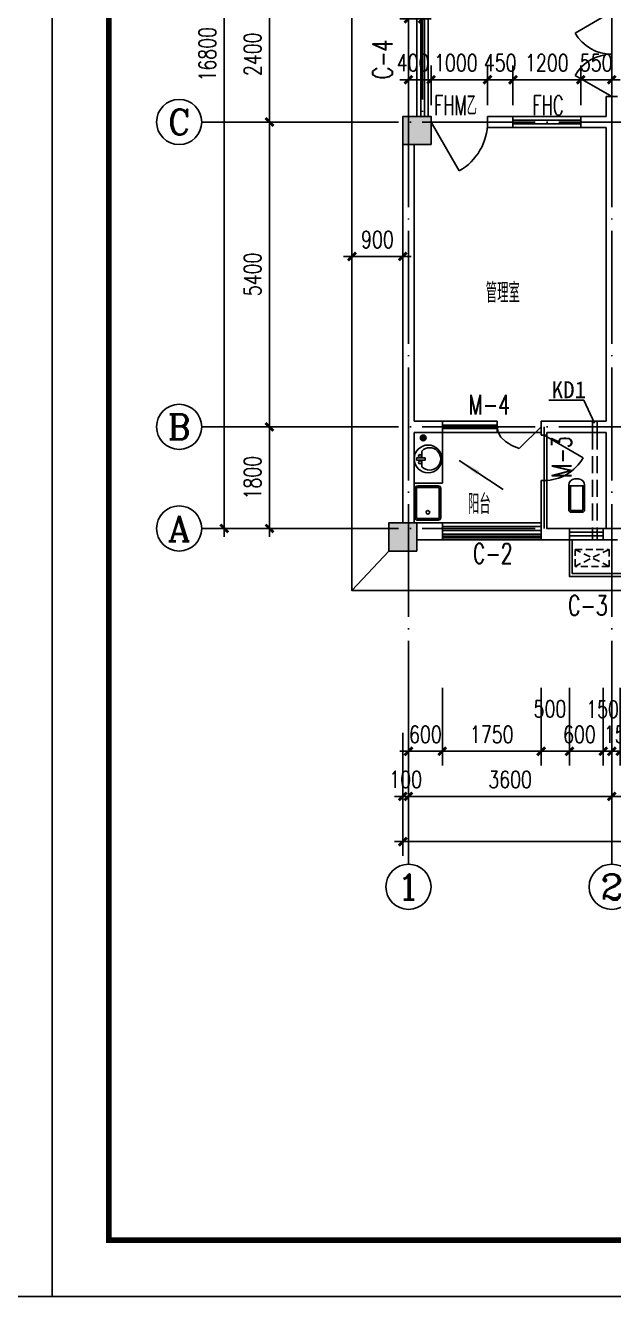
# Model space of a CAD drawing. Extents: x -105837 to 547563, y 466041 to 508041.
# Drawn here: x 12488 to 22902, y 466041 to 488558 of the extents above; entities that cross this region are included whole.
import ezdxf
from ezdxf.enums import TextEntityAlignment as Align

# ---------------------------------------------------------------- set-up
doc = ezdxf.new("R2010")
doc.units = 0
doc.header["$LTSCALE"] = 1000
doc.header["$MEASUREMENT"] = 0
for name, pattern in [('DASH', [0.35, 0.25, -0.1]), ('DOTE', [2.42, 2, -0.2, 0.02, -0.2]), ('HIDDEN2', [0.1875, 0.125, -0.0625])]:
    doc.linetypes.add(name, pattern=pattern)
doc.layers.get('0').update_dxf_attribs({"linetype": 'CONTINUOUS'})
doc.layers.get('DEFPOINTS').update_dxf_attribs({"linetype": 'CONTINUOUS'})
for name, color, linetype in [('2106', 2, 'CONTINUOUS'), ('AXIS', 3, 'CONTINUOUS'), ('AXIS_TEXT', 7, 'CONTINUOUS'), ('COLUMN', 4, 'CONTINUOUS'), ('DOTE', 1, 'DOTE'), ('K-空调', 33, 'CONTINUOUS'), ('PUB_DIM', 3, 'CONTINUOUS'), ('PUB_TITLE', 4, 'CONTINUOUS'), ('S详图索引', 7, 'CONTINUOUS'), ('t-填充', 8, 'CONTINUOUS'), ('WALL', 255, 'CONTINUOUS'), ('WINDOW', 4, 'CONTINUOUS'), ('WINDOW_TEXT', 7, 'CONTINUOUS'), ('洁具', 6, 'CONTINUOUS'), ('管井', 5, 'CONTINUOUS'), ('门窗名称', 7, 'CONTINUOUS')]:
    doc.layers.add(name, color=color, linetype=linetype)
doc.styles.add('_TCH_DIM', font='SIMPLEX', dxfattribs={"bigfont": 'GBCBIG'})
doc.styles.add('COMPLEX', font='COMPLEX.shx')
doc.styles.add('DIM_FONT', font='SIMPLEX.shx', dxfattribs={"width": 0.75})
doc.styles.add('SIMPLEX', font='SIMPLEX.SHX')
doc.styles.get("Standard").update_dxf_attribs({"font": 'txt.shx', "bigfont": 'hzdx.shx'})
doc.styles.add('国标仿宋', font='SIMPLEX.shx', dxfattribs={"width": 0.75, "bigfont": 'gbhzfs.shx'})
doc.styles.add('黑体', font='simhei.ttf', dxfattribs={"width": 0.7})
doc.dimstyles.new('DIMN', dxfattribs={"dimtxt": 300, "dimasz": 1, "dimexe": 250, "dimexo": 300, "dimgap": 150, "dimtad": 1, "dimdec": 0, "dimzin": 0, "dimdsep": 46, "dimtxsty": 'DIM_FONT', "dimblk": '_DIMX', "dimcen": 0.09, "dimclrt": 7, "dimadec": 0, "dimazin": 0, "dimtfac": 1, "dimtdec": 0, "dimtix": 1, "dimtmove": 2, "dimatfit": 3, "dimldrblk": '_DIMX', "dimfxl": 1, "dimtolj": 1, "dimtzin": 0, "dimarcsym": 0})
doc.dimstyles.new('DIMN$0', dxfattribs={"dimtxt": 300, "dimasz": 1, "dimexe": 250, "dimexo": 0, "dimgap": 150, "dimtad": 1, "dimdec": 0, "dimzin": 0, "dimdsep": 46, "dimtxsty": '_TCH_DIM', "dimblk": '_DIMX', "dimblk1": '_DIMX', "dimblk2": '_DIMX', "dimcen": 2.5, "dimclrt": 7, "dimadec": 0, "dimazin": 0, "dimtfac": 1, "dimtdec": 0, "dimtix": 1, "dimtmove": 2, "dimatfit": 3, "dimldrblk": '_DIMX', "dimfxl": 1, "dimtolj": 1, "dimtzin": 0, "dimarcsym": 0})

# ---------------------------------------------------------------- blocks, each defined once
blk = doc.blocks.new('_DIMX')
blk.add_line((-150, 0), (150, 0))
at = {"const_width": 50}
blk.add_lwpolyline([(-70, -70), (70, 70)], dxfattribs=at)
blk = doc.blocks.new('*D28')
at = {"layer": 'DEFPOINTS', "color": 0, "transparency": 16777216}
for p in [(19170, 476325), (66170, 476325), (19170, 474100)]:
    blk.add_point(p, dxfattribs=at)
at = {"layer": 'PUB_DIM', "color": 0, "lineweight": -2, "transparency": 16777216}
for p, q in [((19170, 476025), (19170, 473850)), ((66170, 476025), (66170, 473850)), ((66169, 474100), (19171, 474100))]:
    blk.add_line(p, q, dxfattribs=at)
at = {"layer": 'PUB_DIM', "color": 0, "lineweight": -2, "transparency": 16777216, "rotation": 180}
blk.add_blockref('_DIMX', (19170, 474100), dxfattribs=at)
at = {"layer": 'PUB_DIM', "color": 0, "lineweight": -2, "transparency": 16777216}
blk.add_blockref('_DIMX', (66170, 474100), dxfattribs=at)
at = {"layer": 'PUB_DIM', "color": 7, "transparency": 16777216, "insert": (42670, 474400), "char_height": 300, "attachment_point": 5, "style": 'DIM_FONT'}
blk.add_mtext('\\A1;47000', dxfattribs=at)
blk = doc.blocks.new('10')
at = {"layer": '2106', "color": 8}
for points in [[(215629, 287460), (215129, 287460), (215629, 286960), (215129, 286960)], [(215379, 280260), (214879, 280260), (215379, 279760), (214879, 279760)]]:
    blk.add_solid(points, dxfattribs=at)
at = {"layer": 'COLUMN'}
for points in [[(215629, 286960), (215129, 286960), (215129, 287460), (215629, 287460)], [(215379, 279760), (214879, 279760), (214879, 280260), (215379, 280260)]]:
    blk.add_lwpolyline(points, close=True, dxfattribs=at)
blk = doc.blocks.new('*D262')
at = {"layer": 'AXIS', "color": 0, "lineweight": -2, "transparency": 16777216}
for p, q in [((17776, 496447), (15759, 496447)), ((16009, 496446), (16009, 479648)), ((17776, 479647), (15759, 479647))]:
    blk.add_line(p, q, dxfattribs=at)
at = {"layer": 'DEFPOINTS', "color": 0, "transparency": 16777216}
for p in [(18076, 496447), (16009, 479647), (18076, 479647)]:
    blk.add_point(p, dxfattribs=at)
at = {"layer": 'AXIS', "color": 0, "lineweight": -2, "transparency": 16777216}
for p, rotation in [((16009, 496447), 90), ((16009, 479647), 270)]:
    blk.add_blockref('_DIMX', p, dxfattribs=dict(at, rotation=rotation))
at = {"layer": 'AXIS', "color": 7, "transparency": 16777216, "insert": (15709, 488047), "char_height": 300, "attachment_point": 5, "rotation": 90, "style": 'DIM_FONT'}
blk.add_mtext('\\A1;16800', dxfattribs=at)
blk = doc.blocks.new('*D263')
at = {"layer": 'AXIS', "color": 0, "lineweight": -2, "transparency": 16777216}
for p, q in [((17776, 486847), (16559, 486847)), ((16809, 486846), (16809, 481448)), ((17776, 481447), (16559, 481447))]:
    blk.add_line(p, q, dxfattribs=at)
at = {"layer": 'DEFPOINTS', "color": 0, "transparency": 16777216}
for p in [(18076, 486847), (16809, 481447), (18076, 481447)]:
    blk.add_point(p, dxfattribs=at)
at = {"layer": 'AXIS', "color": 0, "lineweight": -2, "transparency": 16777216}
for p, rotation in [((16809, 486847), 90), ((16809, 481447), 270)]:
    blk.add_blockref('_DIMX', p, dxfattribs=dict(at, rotation=rotation))
at = {"layer": 'AXIS', "color": 7, "transparency": 16777216, "insert": (16509, 484147), "char_height": 300, "attachment_point": 5, "rotation": 90, "style": 'DIM_FONT'}
blk.add_mtext('\\A1;5400', dxfattribs=at)
blk = doc.blocks.new('*D264')
at = {"layer": 'AXIS', "color": 0, "lineweight": -2, "transparency": 16777216}
for p, q in [((17776, 481447), (16559, 481447)), ((16809, 481446), (16809, 479648)), ((17776, 479647), (16559, 479647))]:
    blk.add_line(p, q, dxfattribs=at)
at = {"layer": 'DEFPOINTS', "color": 0, "transparency": 16777216}
for p in [(18076, 481447), (16809, 479647), (18076, 479647)]:
    blk.add_point(p, dxfattribs=at)
at = {"layer": 'AXIS', "color": 0, "lineweight": -2, "transparency": 16777216}
for p, rotation in [((16809, 481447), 90), ((16809, 479647), 270)]:
    blk.add_blockref('_DIMX', p, dxfattribs=dict(at, rotation=rotation))
at = {"layer": 'AXIS', "color": 7, "transparency": 16777216, "insert": (16509, 480547), "char_height": 300, "attachment_point": 5, "rotation": 90, "style": 'DIM_FONT'}
blk.add_mtext('\\A1;1800', dxfattribs=at)
blk = doc.blocks.new('*D265')
at = {"layer": 'AXIS', "color": 0, "lineweight": -2, "transparency": 16777216}
for p, q in [((17776, 489247), (16559, 489247)), ((16809, 489246), (16809, 486848)), ((17776, 486847), (16559, 486847))]:
    blk.add_line(p, q, dxfattribs=at)
at = {"layer": 'DEFPOINTS', "color": 0, "transparency": 16777216}
for p in [(18076, 489247), (16809, 486847), (18076, 486847)]:
    blk.add_point(p, dxfattribs=at)
at = {"layer": 'AXIS', "color": 0, "lineweight": -2, "transparency": 16777216}
for p, rotation in [((16809, 489247), 90), ((16809, 486847), 270)]:
    blk.add_blockref('_DIMX', p, dxfattribs=dict(at, rotation=rotation))
at = {"layer": 'AXIS', "color": 7, "transparency": 16777216, "insert": (16509, 488047), "char_height": 300, "attachment_point": 5, "rotation": 90, "style": 'DIM_FONT'}
blk.add_mtext('\\A1;2400', dxfattribs=at)
blk = doc.blocks.new('_axiso')
blk.add_circle((0, 0), 0.5)
at = {"layer": 'AXIS_TEXT', "style": 'COMPLEX', "width": 1.041667}
blk.add_attdef('A', text='', height=0.56, dxfattribs=at).set_placement((-0.25, -0.28), (0.25, -0.28), align=Align.FIT)
blk = doc.blocks.new('*D308')
at = {"layer": 'AXIS', "color": 0, "lineweight": -2, "transparency": 16777216}
for p, q in [((22870, 476025), (22870, 474650)), ((26470, 476025), (26470, 474650)), ((26469, 474900), (22871, 474900))]:
    blk.add_line(p, q, dxfattribs=at)
at = {"layer": 'DEFPOINTS', "color": 0, "transparency": 16777216}
for p in [(22870, 476325), (26470, 476325), (22870, 474900)]:
    blk.add_point(p, dxfattribs=at)
at = {"layer": 'AXIS', "color": 0, "lineweight": -2, "transparency": 16777216, "rotation": 180}
blk.add_blockref('_DIMX', (22870, 474900), dxfattribs=at)
at = {"layer": 'AXIS', "color": 0, "lineweight": -2, "transparency": 16777216}
blk.add_blockref('_DIMX', (26470, 474900), dxfattribs=at)
at = {"layer": 'AXIS', "color": 7, "transparency": 16777216, "insert": (24670, 475200), "char_height": 300, "attachment_point": 5, "style": 'DIM_FONT'}
blk.add_mtext('\\A1;3600', dxfattribs=at)
blk = doc.blocks.new('*D310')
at = {"layer": 'AXIS', "color": 0, "lineweight": -2, "transparency": 16777216}
for p, q in [((19870, 476825), (19870, 475450)), ((21620, 476825), (21620, 475450)), ((21619, 475700), (19871, 475700))]:
    blk.add_line(p, q, dxfattribs=at)
at = {"layer": 'DEFPOINTS', "color": 0, "transparency": 16777216}
for p in [(19870, 477125, 1273), (21620, 477125, 1273), (19870, 475700)]:
    blk.add_point(p, dxfattribs=at)
at = {"layer": 'AXIS', "color": 0, "lineweight": -2, "transparency": 16777216, "rotation": 180}
blk.add_blockref('_DIMX', (19870, 475700), dxfattribs=at)
at = {"layer": 'AXIS', "color": 0, "lineweight": -2, "transparency": 16777216}
blk.add_blockref('_DIMX', (21620, 475700), dxfattribs=at)
at = {"layer": 'AXIS', "color": 7, "transparency": 16777216, "insert": (20745, 476000), "char_height": 300, "attachment_point": 5, "style": 'DIM_FONT'}
blk.add_mtext('\\A1;1750', dxfattribs=at)
blk = doc.blocks.new('*D311')
at = {"layer": 'AXIS', "color": 0, "lineweight": -2, "transparency": 16777216}
for p, q in [((19270, 476025), (19270, 474650)), ((22870, 476025), (22870, 474650)), ((22869, 474900), (19271, 474900))]:
    blk.add_line(p, q, dxfattribs=at)
at = {"layer": 'DEFPOINTS', "color": 0, "transparency": 16777216}
for p in [(19270, 476325), (22870, 476325), (19270, 474900)]:
    blk.add_point(p, dxfattribs=at)
at = {"layer": 'AXIS', "color": 0, "lineweight": -2, "transparency": 16777216, "rotation": 180}
blk.add_blockref('_DIMX', (19270, 474900), dxfattribs=at)
at = {"layer": 'AXIS', "color": 0, "lineweight": -2, "transparency": 16777216}
blk.add_blockref('_DIMX', (22870, 474900), dxfattribs=at)
at = {"layer": 'AXIS', "color": 7, "transparency": 16777216, "insert": (21070, 475200), "char_height": 300, "attachment_point": 5, "style": 'DIM_FONT'}
blk.add_mtext('\\A1;3600', dxfattribs=at)
blk = doc.blocks.new('*D312')
at = {"layer": 'AXIS', "color": 0, "lineweight": -2, "transparency": 16777216}
for p, q in [((19270, 476825), (19270, 475450)), ((19870, 476825), (19870, 475450)), ((19269, 475700), (19268, 475700)), ((19870, 475700), (19270, 475700)), ((19871, 475700), (19872, 475700))]:
    blk.add_line(p, q, dxfattribs=at)
at = {"layer": 'DEFPOINTS', "color": 0, "transparency": 16777216}
for p in [(19270, 477125), (19870, 477125, 1273), (19270, 475700)]:
    blk.add_point(p, dxfattribs=at)
at = {"layer": 'AXIS', "color": 0, "lineweight": -2, "transparency": 16777216}
blk.add_blockref('_DIMX', (19270, 475700), dxfattribs=at)
at = {"layer": 'AXIS', "color": 0, "lineweight": -2, "transparency": 16777216, "rotation": 180}
blk.add_blockref('_DIMX', (19870, 475700), dxfattribs=at)
at = {"layer": 'AXIS', "color": 7, "transparency": 16777216, "insert": (19570, 476000), "char_height": 300, "attachment_point": 5, "style": 'DIM_FONT'}
blk.add_mtext('\\A1;600', dxfattribs=at)
blk = doc.blocks.new('*D313')
at = {"layer": 'DEFPOINTS', "color": 0, "transparency": 16777216}
for p in [(19170, 476325), (19270, 476325), (19270, 474900)]:
    blk.add_point(p, dxfattribs=at)
at = {"layer": 'PUB_DIM', "color": 0, "lineweight": -2, "transparency": 16777216}
for p, q in [((19170, 476025), (19170, 474650)), ((19270, 476025), (19270, 474650)), ((19169, 474900), (19168, 474900)), ((19170, 474900), (19270, 474900)), ((19271, 474900), (19272, 474900))]:
    blk.add_line(p, q, dxfattribs=at)
blk.add_blockref('_DIMX', (19170, 474900), dxfattribs=at)
at = {"layer": 'PUB_DIM', "color": 0, "lineweight": -2, "transparency": 16777216, "rotation": 180}
blk.add_blockref('_DIMX', (19270, 474900), dxfattribs=at)
at = {"layer": 'PUB_DIM', "color": 7, "transparency": 16777216, "insert": (19220, 475200), "char_height": 300, "attachment_point": 5, "style": 'DIM_FONT'}
blk.add_mtext('\\A1;100', dxfattribs=at)
blk = doc.blocks.new('*D314')
at = {"layer": 'AXIS', "color": 0, "lineweight": -2, "transparency": 16777216}
for p, q in [((22120, 476825), (22120, 475450)), ((22720, 476825), (22720, 475450)), ((22719, 475700), (22121, 475700))]:
    blk.add_line(p, q, dxfattribs=at)
at = {"layer": 'DEFPOINTS', "color": 0, "transparency": 16777216}
for p in [(22120, 477125, 1273), (22720, 477125, 1273), (22120, 475700)]:
    blk.add_point(p, dxfattribs=at)
at = {"layer": 'AXIS', "color": 0, "lineweight": -2, "transparency": 16777216, "rotation": 180}
blk.add_blockref('_DIMX', (22120, 475700), dxfattribs=at)
at = {"layer": 'AXIS', "color": 0, "lineweight": -2, "transparency": 16777216}
blk.add_blockref('_DIMX', (22720, 475700), dxfattribs=at)
at = {"layer": 'AXIS', "color": 7, "transparency": 16777216, "insert": (22298, 476000), "char_height": 300, "attachment_point": 5, "style": 'DIM_FONT'}
blk.add_mtext('\\A1;600', dxfattribs=at)
blk = doc.blocks.new('*D315')
at = {"layer": 'AXIS', "color": 0, "lineweight": -2, "transparency": 16777216}
for p, q in [((22720, 476825), (22720, 475450)), ((22870, 476825), (22870, 475450)), ((22719, 475700), (22718, 475700)), ((22870, 475700), (22720, 475700)), ((22871, 475700), (22872, 475700))]:
    blk.add_line(p, q, dxfattribs=at)
at = {"layer": 'DEFPOINTS', "color": 0, "transparency": 16777216}
for p in [(22720, 477125, 1273), (22870, 477125), (22720, 475700)]:
    blk.add_point(p, dxfattribs=at)
at = {"layer": 'AXIS', "color": 0, "lineweight": -2, "transparency": 16777216}
blk.add_blockref('_DIMX', (22720, 475700), dxfattribs=at)
at = {"layer": 'AXIS', "color": 0, "lineweight": -2, "transparency": 16777216, "rotation": 180}
blk.add_blockref('_DIMX', (22870, 475700), dxfattribs=at)
at = {"layer": 'AXIS', "color": 7, "transparency": 16777216, "insert": (22706, 476444), "char_height": 300, "attachment_point": 5, "style": 'DIM_FONT'}
blk.add_mtext('\\A1;150', dxfattribs=at)
blk = doc.blocks.new('*D316')
at = {"layer": 'AXIS', "color": 0, "lineweight": -2, "transparency": 16777216}
for p, q in [((21620, 476825), (21620, 475450)), ((22120, 476825), (22120, 475450)), ((22119, 475700), (21621, 475700))]:
    blk.add_line(p, q, dxfattribs=at)
at = {"layer": 'DEFPOINTS', "color": 0, "transparency": 16777216}
for p in [(21620, 477125, 1273), (22120, 477125, 1273), (21620, 475700)]:
    blk.add_point(p, dxfattribs=at)
at = {"layer": 'AXIS', "color": 0, "lineweight": -2, "transparency": 16777216, "rotation": 180}
blk.add_blockref('_DIMX', (21620, 475700), dxfattribs=at)
at = {"layer": 'AXIS', "color": 0, "lineweight": -2, "transparency": 16777216}
blk.add_blockref('_DIMX', (22120, 475700), dxfattribs=at)
at = {"layer": 'AXIS', "color": 7, "transparency": 16777216, "insert": (21775, 476452), "char_height": 300, "attachment_point": 5, "style": 'DIM_FONT'}
blk.add_mtext('\\A1;500', dxfattribs=at)
blk = doc.blocks.new('*D317')
at = {"layer": 'AXIS', "color": 0, "lineweight": -2, "transparency": 16777216}
for p, q in [((23020, 476825), (23020, 475450)), ((23620, 476825), (23620, 475450)), ((23619, 475700), (23021, 475700))]:
    blk.add_line(p, q, dxfattribs=at)
at = {"layer": 'DEFPOINTS', "color": 0, "transparency": 16777216}
for p in [(23020, 477125, 1273), (23620, 477125, 1273), (23020, 475700)]:
    blk.add_point(p, dxfattribs=at)
at = {"layer": 'AXIS', "color": 0, "lineweight": -2, "transparency": 16777216, "rotation": 180}
blk.add_blockref('_DIMX', (23020, 475700), dxfattribs=at)
at = {"layer": 'AXIS', "color": 0, "lineweight": -2, "transparency": 16777216}
blk.add_blockref('_DIMX', (23620, 475700), dxfattribs=at)
at = {"layer": 'AXIS', "color": 7, "transparency": 16777216, "insert": (23350, 476449), "char_height": 300, "attachment_point": 5, "style": 'DIM_FONT'}
blk.add_mtext('\\A1;600', dxfattribs=at)
blk = doc.blocks.new('*D318')
at = {"layer": 'AXIS', "color": 0, "lineweight": -2, "transparency": 16777216}
for p, q in [((22870, 476825), (22870, 475450)), ((23020, 476825), (23020, 475450)), ((22869, 475700), (22868, 475700)), ((23020, 475700), (22870, 475700)), ((23021, 475700), (23022, 475700))]:
    blk.add_line(p, q, dxfattribs=at)
at = {"layer": 'DEFPOINTS', "color": 0, "transparency": 16777216}
for p in [(22870, 477125), (23020, 477125, 1273), (22870, 475700)]:
    blk.add_point(p, dxfattribs=at)
at = {"layer": 'AXIS', "color": 0, "lineweight": -2, "transparency": 16777216}
blk.add_blockref('_DIMX', (22870, 475700), dxfattribs=at)
at = {"layer": 'AXIS', "color": 0, "lineweight": -2, "transparency": 16777216, "rotation": 180}
blk.add_blockref('_DIMX', (23020, 475700), dxfattribs=at)
at = {"layer": 'AXIS', "color": 7, "transparency": 16777216, "insert": (23020, 476000), "char_height": 300, "attachment_point": 5, "style": 'DIM_FONT'}
blk.add_mtext('\\A1;150', dxfattribs=at)
blk = doc.blocks.new('*D330')
at = {"layer": 'DEFPOINTS', "color": 0, "transparency": 16777216}
for p in [(21120, 487596), (20670, 486847), (21120, 486847)]:
    blk.add_point(p, dxfattribs=at)
at = {"layer": 'PUB_DIM', "color": 0, "lineweight": -2, "transparency": 16777216}
for p, q in [((20670, 487147), (20670, 487846)), ((21120, 487147), (21120, 487846)), ((20669, 487596), (20668, 487596)), ((20670, 487596), (21120, 487596)), ((21121, 487596), (21122, 487596))]:
    blk.add_line(p, q, dxfattribs=at)
blk.add_blockref('_DIMX', (20670, 487596), dxfattribs=at)
at = {"layer": 'PUB_DIM', "color": 0, "lineweight": -2, "transparency": 16777216, "rotation": 180}
blk.add_blockref('_DIMX', (21120, 487596), dxfattribs=at)
at = {"layer": 'PUB_DIM', "color": 7, "transparency": 16777216, "insert": (20895, 487896), "char_height": 300, "attachment_point": 5, "style": 'DIM_FONT'}
blk.add_mtext('\\A1;450', dxfattribs=at)
blk = doc.blocks.new('_WBLK')
for p, q in [((-0.5, 0.5), (0.5, 0.5)), ((0.5, 0.167), (-0.5, 0.167)), ((0.5, -0.167), (-0.5, -0.167)), ((-0.5, -0.5), (0.5, -0.5))]:
    blk.add_line(p, q)
at = {"layer": 'WINDOW_TEXT', "style": 'SIMPLEX', "flags": 9}
blk.add_attdef('A', text='', height=1, dxfattribs=at).set_placement((0, 1.5), align=Align.MIDDLE)
blk = doc.blocks.new('_B8IMA')
for p, q in [((0.277, 1.929), (0.202, 1.656)), ((0.5, 0), (0.277, 1.929)), ((0.202, 1.656), (0.14, 1.31)), ((0.14, 1.31), (0.093, 0.906)), ((0.093, 0.906), (0.064, 0.463)), ((-0.5, 0.5), (0.056, 0.5)), ((0.064, 0.463), (0.055, 0)), ((0.056, 0.5), (0.056, -0.5)), ((-0.5, 0.15), (0.056, 0.15)), ((-0.5, -0.15), (0.056, -0.15)), ((-0.5, -0.5), (0.056, -0.5))]:
    blk.add_line(p, q)
blk = doc.blocks.new('*D332')
at = {"layer": 'DEFPOINTS', "color": 0, "transparency": 16777216}
for p in [(19670, 487596), (19270, 486847), (19670, 486847)]:
    blk.add_point(p, dxfattribs=at)
at = {"layer": 'PUB_DIM', "color": 0, "lineweight": -2, "transparency": 16777216}
for p, q in [((19270, 487147), (19270, 487846)), ((19670, 487147), (19670, 487846)), ((19271, 487596), (19669, 487596))]:
    blk.add_line(p, q, dxfattribs=at)
at = {"layer": 'PUB_DIM', "color": 0, "lineweight": -2, "transparency": 16777216, "rotation": 180}
blk.add_blockref('_DIMX', (19270, 487596), dxfattribs=at)
at = {"layer": 'PUB_DIM', "color": 0, "lineweight": -2, "transparency": 16777216}
blk.add_blockref('_DIMX', (19670, 487596), dxfattribs=at)
at = {"layer": 'PUB_DIM', "color": 7, "transparency": 16777216, "insert": (19353, 487896), "char_height": 300, "attachment_point": 5, "style": 'DIM_FONT'}
blk.add_mtext('\\A1;400', dxfattribs=at)
blk = doc.blocks.new('*D333')
at = {"layer": 'DEFPOINTS', "color": 0, "transparency": 16777216}
for p in [(20670, 487596), (19670, 486847), (20670, 486847)]:
    blk.add_point(p, dxfattribs=at)
at = {"layer": 'PUB_DIM', "color": 0, "lineweight": -2, "transparency": 16777216}
for p, q in [((19670, 487147), (19670, 487846)), ((20670, 487147), (20670, 487846)), ((19671, 487596), (20669, 487596))]:
    blk.add_line(p, q, dxfattribs=at)
at = {"layer": 'PUB_DIM', "color": 0, "lineweight": -2, "transparency": 16777216, "rotation": 180}
blk.add_blockref('_DIMX', (19670, 487596), dxfattribs=at)
at = {"layer": 'PUB_DIM', "color": 0, "lineweight": -2, "transparency": 16777216}
blk.add_blockref('_DIMX', (20670, 487596), dxfattribs=at)
at = {"layer": 'PUB_DIM', "color": 7, "transparency": 16777216, "insert": (20109, 487896), "char_height": 300, "attachment_point": 5, "style": 'DIM_FONT'}
blk.add_mtext('\\A1;1000', dxfattribs=at)
blk = doc.blocks.new('831PN7ET')
for p, q in [((-255, 0), (255, 0)), ((-305, -410), (-305, -50)), ((-275, -410), (-275, -50)), ((-255, -30), (255, -30)), ((275, -50), (275, -410)), ((305, -50), (305, -410)), ((255, -430), (-255, -430)), ((255, -460), (-255, -460))]:
    blk.add_line(p, q)
blk.add_circle((165, -230), 32.5)
for centre, radius, start, end in [((-255, -50), 50, 90, 180), ((255, -50), 50, 0, 90), ((-255, -50), 20, 90, 180), ((255, -50), 20, 0, 90), ((-255, -410), 50, 180, 270), ((-255, -410), 20, 180, 270), ((255, -410), 50, 270, 0), ((255, -410), 20, 270, 0)]:
    blk.add_arc(centre, radius, start, end)
at = {"width": 0.8, "flags": 9}
for tag in ['XSIZE', 'YSIZE']:
    blk.add_attdef(tag, (0, 0), '', height=0.5, dxfattribs=at)
blk = doc.blocks.new('_E33IEP')
for p, q in [((44, -21), (44, 20)), ((44, 20), (194, 20)), ((135, 135), (135, 20)), ((194, 20), (194, -21)), ((194, -21), (44, -21)), ((135, -21), (135, -144))]:
    blk.add_line(p, q)
for centre, radius in [((248, -5), 246), ((106, 56), 26.7), ((105, -55), 26.7)]:
    blk.add_circle(centre, radius)
blk.add_arc((274, -5), 197, 225.2527, 134.7473)
at = {"style": 'DIM_FONT', "width": 0.8, "flags": 9}
for tag in ['XSIZE', 'YSIZE']:
    blk.add_attdef(tag, (0, 0), '', height=0.5, dxfattribs=at)
at = {"width": 0.8, "flags": 9}
for tag in ['YSIZE', 'XSIZE']:
    blk.add_attdef(tag, (2, -251), '', height=150, dxfattribs=at)
blk = doc.blocks.new('831Q1OE7')
at = {"color": 0}
for p, q in [((-49, 7), (-7, 49)), ((-47, -18), (18, 47)), ((-35, -35), (35, 35)), ((-18, -47), (47, 18)), ((7, -49), (49, -7))]:
    blk.add_line(p, q, dxfattribs=at)
at = {"extrusion": (0, 0, -1)}
blk.add_ellipse((0, 0), major_axis=(35.4, 35.4), ratio=1, dxfattribs=at)
at = {"width": 0.8, "flags": 9}
for tag in ['XSIZE', 'YSIZE']:
    blk.add_attdef(tag, (0, 0), '', height=0.5, dxfattribs=at)
blk = doc.blocks.new('*D334')
at = {"layer": 'DEFPOINTS', "color": 0, "transparency": 16777216}
for p in [(18270, 484930, -1273), (19170, 484930, -1273), (18270, 484465)]:
    blk.add_point(p, dxfattribs=at)
at = {"layer": 'PUB_DIM', "color": 0, "lineweight": -2, "transparency": 16777216}
for p, q in [((18270, 484630), (18270, 484215)), ((19170, 484630), (19170, 484215)), ((19169, 484465), (18271, 484465))]:
    blk.add_line(p, q, dxfattribs=at)
at = {"layer": 'PUB_DIM', "color": 0, "lineweight": -2, "transparency": 16777216, "rotation": 180}
blk.add_blockref('_DIMX', (18270, 484465), dxfattribs=at)
at = {"layer": 'PUB_DIM', "color": 0, "lineweight": -2, "transparency": 16777216}
blk.add_blockref('_DIMX', (19170, 484465), dxfattribs=at)
at = {"layer": 'PUB_DIM', "color": 7, "transparency": 16777216, "insert": (18720, 484765), "char_height": 300, "attachment_point": 5, "style": 'DIM_FONT'}
blk.add_mtext('\\A1;900', dxfattribs=at)
blk = doc.blocks.new('_dblk')
blk.add_line((-0.5, 0), (0, -0.866))
blk.add_arc((-0.5, 0), 1, 300, 0)
at = {"layer": 'WINDOW_TEXT', "style": 'SIMPLEX', "flags": 9}
blk.add_attdef('A', text='', height=1, dxfattribs=at).set_placement((0, 1.5), align=Align.MIDDLE)
blk = doc.blocks.new('_arrow')
blk.add_solid([(0, 0), (-1, 0.1), (-1, -0.1)])
blk = doc.blocks.new('*D335')
at = {"layer": 'DEFPOINTS', "color": 0, "transparency": 16777216}
for p in [(22870, 487596), (22320, 486847), (22870, 486847)]:
    blk.add_point(p, dxfattribs=at)
at = {"layer": 'PUB_DIM', "color": 0, "lineweight": -2, "transparency": 16777216}
for p, q in [((22320, 487147), (22320, 487846)), ((22870, 487147), (22870, 487846)), ((22319, 487596), (22318, 487596)), ((22320, 487596), (22870, 487596)), ((22871, 487596), (22872, 487596))]:
    blk.add_line(p, q, dxfattribs=at)
blk.add_blockref('_DIMX', (22320, 487596), dxfattribs=at)
at = {"layer": 'PUB_DIM', "color": 0, "lineweight": -2, "transparency": 16777216, "rotation": 180}
blk.add_blockref('_DIMX', (22870, 487596), dxfattribs=at)
at = {"layer": 'PUB_DIM', "color": 7, "transparency": 16777216, "insert": (22595, 487896), "char_height": 300, "attachment_point": 5, "style": 'DIM_FONT'}
blk.add_mtext('\\A1;550', dxfattribs=at)
blk = doc.blocks.new('_dblk1')
for p, q in [((-0.5, 0), (-0.25, -0.433)), ((0.5, 0), (0.25, -0.433))]:
    blk.add_line(p, q)
for centre, start, end in [((-0.5, 0), 300, 0), ((0.5, 0), 180, 240)]:
    blk.add_arc(centre, 0.5, start, end)
at = {"layer": 'WINDOW_TEXT', "style": 'SIMPLEX', "flags": 9}
blk.add_attdef('A', text='', height=1, dxfattribs=at).set_placement((0, 1.5), align=Align.MIDDLE)
blk = doc.blocks.new('831OOUV1')
for p, q in [((100, 0), (-100, 0)), ((-140, -40), (-140, -480)), ((-110, -40), (-110, -470)), ((100, -30), (-100, -30)), ((110, -470), (110, -40)), ((140, -480), (140, -40)), ((140, -470), (-140, -470)), ((-30, -590), (30, -590))]:
    blk.add_line(p, q)
for centre, radius, start, end in [((-100, -40), 40, 90, 180), ((100, -40), 40, 0, 90), ((-100, -40), 10, 90, 180), ((100, -40), 10, 0, 90), ((-30, -480), 110, 180, 270), ((30, -480), 110, 270, 0)]:
    blk.add_arc(centre, radius, start, end)
at = {"width": 0.8, "flags": 9}
for tag in ['XSIZE', 'YSIZE']:
    blk.add_attdef(tag, (0, 0), '', height=0.5, dxfattribs=at)
blk = doc.blocks.new('*D846')
at = {"layer": 'AXIS', "color": 0, "lineweight": -2, "transparency": 16777216}
for p, q in [((19269, 488675), (19268, 488675)), ((19270, 488675), (19520, 488675)), ((19521, 488675), (19522, 488675)), ((19270, 488611), (19270, 488425)), ((19520, 488611), (19520, 488425))]:
    blk.add_line(p, q, dxfattribs=at)
at = {"layer": 'DEFPOINTS', "color": 0, "transparency": 16777216}
for p in [(19270, 488911), (19520, 488911), (19520, 488675)]:
    blk.add_point(p, dxfattribs=at)
at = {"layer": 'AXIS', "color": 0, "lineweight": -2, "transparency": 16777216}
blk.add_blockref('_DIMX', (19270, 488675), dxfattribs=at)
at = {"layer": 'AXIS', "color": 0, "lineweight": -2, "transparency": 16777216, "rotation": 180}
blk.add_blockref('_DIMX', (19520, 488675), dxfattribs=at)
at = {"layer": 'AXIS', "color": 7, "transparency": 16777216, "insert": (20007, 488975), "char_height": 300, "attachment_point": 5, "style": 'DIM_FONT'}
blk.add_mtext('\\A1;250', dxfattribs=at)

msp = doc.modelspace()

# ---------------------------------------------------------------- linework, layer by layer
for p, q in [((20843.47768, 481347.06735), (21620.1323, 481347.06735)), ((21720.1323, 481297.06735), (21720.1323, 480497.06735)), ((19870.1323, 479447.06735), (21620.1323, 479447.06735))]:
    msp.add_line(p, q)
at = {"color": 6}
msp.add_line((18920.1323, 479247.06735), (18270.1323, 478547.06735), dxfattribs=at)
msp.add_lwpolyline([(67070.1323, 497747.06735), (67070.1323, 489147.06735), (67070.1323, 479647.06735), (67070.1323, 478547.06735), (19270.1323, 478547.06735), (18270.1323, 478547.06735), (18270.1323, 489247.06735)], dxfattribs=at)
at = {"layer": 'AXIS'}
for p, q in [((15609.47452, 486847.06735), (17776.09547, 486847.06735)), ((15609.47452, 481447.06735), (17776.09547, 481447.06735)), ((15609.47452, 479647.06735), (17776.09547, 479647.06735)), ((19270.1323, 473699.65569), (19270.1323, 476024.65569)), ((22870.1323, 473699.65569), (22870.1323, 476024.65569))]:
    msp.add_line(p, q, dxfattribs=at)
at = {"layer": 'DOTE'}
for p, q in [((19270.1323, 499439.05978), (19270.1323, 476824.65569)), ((22870.1323, 499439.05978), (22870.1323, 476824.65569)), ((19520.1323, 489247.06735), (19520.1323, 486847.06735)), ((19620.1323, 489247.06735), (19620.1323, 486847.06735)), ((67494.95214, 486847.06735), (17776.09547, 486847.06735)), ((67494.95214, 481447.06735), (17776.09547, 481447.06735)), ((21670.1323, 481447.06735), (21670.1323, 479647.06735)), ((67494.95214, 479647.06735), (17776.09547, 479647.06735))]:
    msp.add_line(p, q, dxfattribs=at)
at = {"layer": 'K-空调', "linetype": 'HIDDEN2'}
for p, q in [((22821.08566, 478975.92, 1272.79221), (22221.08566, 479275.92, 1272.79221)), ((22821.08566, 479275.92, 1272.79221), (22221.08566, 478975.92, 1272.79221))]:
    msp.add_line(p, q, dxfattribs=at)
at = {"layer": 'K-空调'}
for points in [[(22120.1323, 479447.06735), (22120.1323, 478797.06735), (23620.1323, 478797.06735), (23620.1323, 479447.06735)], [(22170.1323, 479447.06735), (22170.1323, 478847.06735), (23570.1323, 478847.06735), (23570.1323, 479447.06735)]]:
    msp.add_lwpolyline(points, dxfattribs=at)
at = {"layer": 'K-空调', "linetype": 'HIDDEN2', "elevation": 1272.79221}
msp.add_lwpolyline([(22221.08566, 478975.92), (22221.08566, 479275.92), (22821.08566, 479275.92), (22821.08566, 478975.92)], close=True, dxfattribs=at)
at = {"layer": 'PUB_DIM', "elevation": 1272.79221}
msp.add_lwpolyline([(20170.20426, 480853.52922), (20945.0932, 480337.3354)], dxfattribs=at)
at = {"layer": 'PUB_TITLE'}
for points in [[(-46436.98424, 466040.74173), (12963.01576, 466040.74173), (12963.01576, 508040.74173), (-46436.98424, 508040.74173)], [(12963.01576, 466040.74173), (72363.01576, 466040.74173), (72363.01576, 508040.74173), (12963.01576, 508040.74173)]]:
    msp.add_lwpolyline(points, close=True, dxfattribs=at)
at = {"layer": 'PUB_TITLE', "const_width": 100}
msp.add_lwpolyline([(13963.01576, 467040.74173), (71363.01576, 467040.74173), (71363.01576, 507040.74173), (13963.01576, 507040.74173)], close=True, dxfattribs=at)
at = {"layer": 't-填充', "color": 6}
for p, q in [((19870.1323, 479509.69855), (21620.1323, 479509.69855)), ((19870.1323, 479479.69855), (21620.1323, 479479.69855))]:
    msp.add_line(p, q, dxfattribs=at)
at = {"layer": 'WALL'}
for p, q in [((22970.1323, 487297.06735), (22770.1323, 487297.06735)), ((22770.1323, 487297.06735), (22770.1323, 486947.06735)), ((19470.1323, 486947.06735), (19670.1323, 486947.06735)), ((19670.1323, 486747.06735), (19670.1323, 486947.06735)), ((20670.1323, 486747.06735), (20670.1323, 486947.06735)), ((21120.1323, 486747.06735), (21120.1323, 486947.06735)), ((22320.1323, 486747.06735), (22320.1323, 486947.06735)), ((19870.1323, 481347.06735), (19870.1323, 481547.06735)), ((21620.1323, 481347.06735), (21620.1323, 481547.06735)), ((21620.1323, 481347.06735), (21620.1323, 481297.06735)), ((21720.1323, 481297.06735), (21620.1323, 481297.06735)), ((21720.1323, 481347.06735), (21720.1323, 481297.06735)), ((21620.1323, 480497.06735), (21620.1323, 479647.06735)), ((21720.1323, 480497.06735), (21620.1323, 480497.06735)), ((21720.1323, 480497.06735), (21720.1323, 479647.06735)), ((19870.1323, 479747.06735), (19870.1323, 479547.06735)), ((21620.1323, 479647.06735), (21620.1323, 479447.06735)), ((22120.1323, 479647.06735), (22120.1323, 479447.06735)), ((22720.1323, 479647.06735), (22720.1323, 479447.06735))]:
    msp.add_line(p, q, dxfattribs=at)
at = {"layer": 'WALL', "linetype": 'Continuous'}
for p, q in [((19570.1323, 486947.06735), (19670.1323, 486947.06735)), ((20670.1323, 486947.06735), (21120.1323, 486947.06735)), ((22320.1323, 486947.06735), (22770.1323, 486947.06735)), ((20670.1323, 486747.06735), (21120.1323, 486747.06735)), ((22320.1323, 486747.06735), (22770.1323, 486747.06735)), ((22770.1323, 486747.06735), (22770.1323, 481547.06735)), ((19170.1323, 486547.06735), (19170.1323, 479747.06735)), ((19370.1323, 486447.06735), (19370.1323, 481547.06735)), ((19870.1323, 481547.06735), (19370.1323, 481547.06735)), ((22770.1323, 481547.06735), (21620.1323, 481547.06735)), ((19170.1323, 481347.56735), (19170.6323, 481347.06735)), ((19870.1323, 481347.06735), (19370.1323, 481347.06735)), ((19370.1323, 481347.06735), (19370.1323, 479747.06735)), ((22770.1323, 481347.06735), (21720.1323, 481347.06735)), ((22770.1323, 481347.06735), (22770.1323, 479647.06735)), ((19420.1323, 479747.06735), (19870.1323, 479747.06735)), ((21720.1323, 479647.06735), (22120.1323, 479647.06735)), ((22720.1323, 479647.06735), (22770.1323, 479647.06735)), ((21620.1323, 479447.06735), (22120.1323, 479447.06735)), ((22720.1323, 479447.06735), (22770.1323, 479447.06735)), ((22770.1323, 479447.06735), (22970.1323, 479447.06735))]:
    msp.add_line(p, q, dxfattribs=at)
msp.add_lwpolyline([(19870.1323, 479747.06735), (19870.1323, 479447.06735), (19420.1323, 479447.06735)], dxfattribs=at)
at = {"layer": '洁具'}
for p, q in [((19870.1323, 481347.06735), (19870.1323, 480447.06735)), ((19870.1323, 480447.06735), (19370.1323, 480447.06735))]:
    msp.add_line(p, q, dxfattribs=at)
at = {"layer": '管井', "ltscale": 0.5}
for p, q in [((22372.8003, 481921.44463), (21756.93112, 481921.44569)), ((22565.54725, 481512.7616), (22372.8003, 481921.44463)), ((22530.1336, 481347.06735), (22530.13252, 481547.06735)), ((22610.1336, 481347.06735), (22610.13252, 481547.06735))]:
    msp.add_line(p, q, dxfattribs=at)
at = {"layer": '管井', "linetype": 'DASH', "ltscale": 1.2}
for p, q in [((22530.1336, 481347.06735), (22530.1336, 479447.06735)), ((22610.1336, 481347.06735), (22610.1336, 479447.06735))]:
    msp.add_line(p, q, dxfattribs=at)

# ---------------------------------------------------------------- block references
at = {"layer": 'AXIS'}
ref = msp.add_blockref('_axiso', (15209.47452, 486847.06735), dxfattribs=dict(at, xscale=-800, yscale=800, zscale=800))
ref.add_attrib('A', 'C', dxfattribs={"layer": 'AXIS_TEXT', "height": 448, "style": 'COMPLEX', "width": 1.25}).set_placement((15009.47452, 486623.06735), (15409.47452, 486623.06735), align=Align.FIT)
ref = msp.add_blockref('_axiso', (15209.47452, 481447.06735), dxfattribs=dict(at, xscale=-800, yscale=800, zscale=800))
ref.add_attrib('A', 'B', dxfattribs={"layer": 'AXIS_TEXT', "height": 448, "style": 'COMPLEX', "width": 1.102941}).set_placement((15009.47452, 481223.06735), (15409.47452, 481223.06735), align=Align.FIT)
ref = msp.add_blockref('_axiso', (15209.47452, 479647.06735), dxfattribs=dict(at, xscale=-800, yscale=800, zscale=800))
ref.add_attrib('A', 'A', dxfattribs={"layer": 'AXIS_TEXT', "height": 448, "style": 'COMPLEX', "width": 1.041667}).set_placement((15009.47452, 479423.06735), (15409.47452, 479423.06735), align=Align.FIT)
ref = msp.add_blockref('_axiso', (19270.1323, 473299.65569), dxfattribs=dict(at, xscale=800, yscale=800, zscale=800))
ref.add_attrib('A', '1', dxfattribs={"layer": 'AXIS_TEXT', "height": 448, "style": 'COMPLEX', "width": 2.083333}).set_placement((19070.1323, 473075.65569), (19470.1323, 473075.65569), align=Align.FIT)
ref = msp.add_blockref('_axiso', (22870.1323, 473299.65569), dxfattribs=dict(at, xscale=800, yscale=800, zscale=800))
ref.add_attrib('A', '2', dxfattribs={"layer": 'AXIS_TEXT', "height": 448, "style": 'COMPLEX', "width": 1.339286}).set_placement((22670.1323, 473075.65569), (23070.1323, 473075.65569), align=Align.FIT)
at = {"layer": 'COLUMN'}
msp.add_blockref('10', (-195958.38779, 199486.74693), dxfattribs=at)
at = {"layer": 'PUB_DIM', "xscale": 400.0000000000559, "yscale": 400.0000000000559, "zscale": 400.0000000000559, "rotation": 146.3303519919988}
msp.add_blockref('_arrow', (20170.20426, 480853.52922, 1272.79221), dxfattribs=at)
at = {"layer": 't-填充', "rotation": 180}
msp.add_blockref('831Q1OE7', (19531.34003, 481250.7972, 1272.79221), dxfattribs=at)
at = {"layer": 'WINDOW'}
for name, p, xscale, yscale, zscale, rotation in [('_WBLK', (19520.1323, 488047.06735), 2200, 200.0000000002328, 2200, 270), ('_dblk1', (22870.1323, 488047.06735), 1500, -1500, 1500, 90), ('_dblk', (21670.1323, 480897.06735), -800, 800, 800, 90), ('_WBLK', (20745.1323, 479647.06735), 1750, 200.0000000060536, 1750, 180), ('_WBLK', (22420.1323, 479547.06735), 600, 200.0000000060536, 600, 180)]:
    msp.add_blockref(name, p, dxfattribs=dict(at, xscale=xscale, yscale=yscale, zscale=zscale, rotation=rotation))
for name, p, xscale, yscale, zscale in [('_dblk', (20170.1323, 486847.06735), 1000, 1000, 1000), ('_WBLK', (21720.1323, 486847.06735), 1200, 199.9999999999418, 1200), ('_B8IMA', (20745.1323, 481447.06735), 1750, -199.9999999999709, 1750)]:
    msp.add_blockref(name, p, dxfattribs=dict(at, xscale=xscale, yscale=yscale, zscale=zscale))
at = {"layer": '洁具', "xscale": -1, "rotation": 180}
for name, p in [('_E33IEP', (19370.1323, 480874.39232)), ('831OOUV1', (22248.25415, 479934.38726))]:
    msp.add_blockref(name, p, dxfattribs=at)
at = {"layer": '洁具', "rotation": 270}
msp.add_blockref('831PN7ET', (19843.13006, 480098.23194), dxfattribs=at)

# ---------------------------------------------------------------- texts
at = {"layer": 'S详图索引', "style": '国标仿宋', "width": 0.8}
for s, p in [('管理室', (20637.95332, 483647.33994)), ('阳台', (20324.14428, 479903.32333, 1272.79221))]:
    msp.add_text(s, height=350, dxfattribs=at).set_placement(p)
at = {"layer": '管井', "ltscale": 0.5, "style": '黑体'}
msp.add_text('KD1', height=300, rotation=359.999689053, dxfattribs=at).set_placement((22110.54944, 482104.58813), align=Align.MIDDLE)
at = {"layer": '门窗名称', "style": '国标仿宋', "width": 0.7}
for s, p in [('C-4', (18984.50536, 487603.01256)), ('M-3', (22158.25803, 480545.19041))]:
    msp.add_text(s, height=350, rotation=90, dxfattribs=at).set_placement(p)
at = {"layer": '门窗名称', "style": '国标仿宋'}
for s, width, p in [('FHM乙', 0.6, (19726.30703, 486965.88367)), ('FHC', 0.6, (21466.85898, 486965.88367)), ('M-4', 0.7, (20331.54724, 481667.17466, -1272.79221)), ('C-2', 0.7, (20410.70568, 479028.35439)), ('C-3', 0.7, (22094.92397, 478108.7221))]:
    msp.add_text(s, height=350, dxfattribs=dict(at, width=width)).set_placement(p)

# ---------------------------------------------------------------- dimensions: what is measured, and where the dimension line sits
at = {"layer": 'AXIS'}
dim = msp.add_aligned_dim(p1=(18076.09547, 496447.06735), p2=(18076.09547, 479647.06735), distance=-2066.62095, dimstyle='DIMN', dxfattribs=at)
dim.commit()
dim.dimension.update_dxf_attribs({"geometry": '*D262', "text_midpoint": (15709.47452, 488047.06735)})
for base, p1, p2, picture, middle in [((16809.47452, 486847.06735), (18076.09547, 489247.06735), (18076.09547, 486847.06735), '*D265', (16509.47452, 488047.06735)), ((16809.47452, 481447.06735), (18076.09547, 486847.06735), (18076.09547, 481447.06735), '*D263', (16509.47452, 484147.06735)), ((16809.47452, 479647.06735), (18076.09547, 481447.06735), (18076.09547, 479647.06735), '*D264', (16509.47452, 480547.06735))]:
    dim = msp.add_linear_dim(base=base, p1=p1, p2=p2, angle=90, dimstyle='DIMN', dxfattribs=at)
    dim.commit()
    dim.dimension.update_dxf_attribs({"geometry": picture, "text_midpoint": middle})
dim = msp.add_linear_dim(base=(19520.1323, 488675.084), p1=(19270.1323, 488910.97139), p2=(19520.1323, 488910.97139), angle=0, dimstyle='DIMN$0', override={"dimexo": 300, "dimtxsty": 'DIM_FONT', "dimcen": 0.09}, dxfattribs=at)
dim.commit()
dim.dimension.update_dxf_attribs({"geometry": '*D846', "text_midpoint": (20006.53104, 488975.084), "dimtype": 129})
for base, p1, p2, picture, middle in [((19270.1323, 475699.65569), (19870.1323, 477124.65569, 1272.79221), (19270.1323, 477124.65569), '*D312', (19570.1323, 475999.65569)), ((19870.1323, 475699.65569), (21620.1323, 477124.65569, 1272.79221), (19870.1323, 477124.65569, 1272.79221), '*D310', (20745.1323, 475999.65569)), ((19270.1323, 474899.65569), (22870.1323, 476324.65569), (19270.1323, 476324.65569), '*D311', (21070.1323, 475199.65569)), ((22870.1323, 474899.65569), (26470.1323, 476324.65569), (22870.1323, 476324.65569), '*D308', (24670.1323, 475199.65569))]:
    dim = msp.add_linear_dim(base=base, p1=p1, p2=p2, dimstyle='DIMN', dxfattribs=at)
    dim.commit()
    dim.dimension.update_dxf_attribs({"geometry": picture, "text_midpoint": middle})
for base, p1, p2, picture, middle in [((21620.1323, 475699.65569), (22120.1323, 477124.65569, 1272.79221), (21620.1323, 477124.65569, 1272.79221), '*D316', (21774.51793, 476451.59827)), ((22120.1323, 475699.65569), (22720.1323, 477124.65569, 1272.79221), (22120.1323, 477124.65569, 1272.79221), '*D314', (22298.40769, 475999.65569)), ((22720.1323, 475699.65569), (22870.1323, 477124.65569), (22720.1323, 477124.65569, 1272.79221), '*D315', (22705.83131, 476443.81852)), ((22870.1323, 475699.65569), (23020.1323, 477124.65569, 1272.79221), (22870.1323, 477124.65569), '*D318', (23020.1323, 475999.65569)), ((23020.1323, 475699.65569), (23620.1323, 477124.65569, 1272.79221), (23020.1323, 477124.65569, 1272.79221), '*D317', (23350.36239, 476448.8242))]:
    dim = msp.add_linear_dim(base=base, p1=p1, p2=p2, dimstyle='DIMN', dxfattribs=at)
    dim.commit()
    dim.dimension.update_dxf_attribs({"geometry": picture, "text_midpoint": middle, "dimtype": 128})
at = {"layer": 'PUB_DIM'}
for base, p1, p2, picture, middle in [((19670.1323, 487596.3038, 1272.79221), (19270.1323, 486847.06735, 1272.79221), (19670.1323, 486847.06735, 1272.79221), '*D332', (19353.25554, 487896.3038, 1272.79221)), ((20670.1323, 487596.3038, 1272.79221), (19670.1323, 486847.06735, 1272.79221), (20670.1323, 486847.06735, 1272.79221), '*D333', (20109.24617, 487896.3038, 1272.79221))]:
    dim = msp.add_linear_dim(base=base, p1=p1, p2=p2, angle=0, dimstyle='DIMN', dxfattribs=at)
    dim.commit()
    dim.dimension.update_dxf_attribs({"geometry": picture, "text_midpoint": middle, "dimtype": 129})
for p1, p2, distance, picture, middle in [((20670.1323, 486847.06735, 1272.79221), (21120.1323, 486847.06735, 1272.79221), 749.23644, '*D330', (20895.1323, 487896.3038, 1272.79221)), ((22320.1323, 486847.06735, 1272.79221), (22870.1323, 486847.06735, 1272.79221), 749.23644, '*D335', (22595.1323, 487896.3038, 1272.79221)), ((19170.1323, 484929.67567), (18270.1323, 484929.67567), 464.31534, '*D334', (18720.1323, 484765.36033, 1272.79221)), ((19170.1323, 476324.65569), (19270.1323, 476324.65569), -1425, '*D313', (19220.1323, 475199.65569)), ((66170.1323, 476324.65569), (19170.1323, 476324.65569), 2225, '*D28', (42670.1323, 474399.65569))]:
    dim = msp.add_aligned_dim(p1=p1, p2=p2, distance=distance, dimstyle='DIMN', dxfattribs=at)
    dim.commit()
    dim.dimension.update_dxf_attribs({"geometry": picture, "text_midpoint": middle})
msp.add_aligned_dim(p1=(21120.1323, 486847.06735, 1272.79221), p2=(22320.1323, 486847.06735, 1272.79221), distance=749.23644, dimstyle='DIMN', dxfattribs=at).render()

doc.saveas('drawing.dxf')
